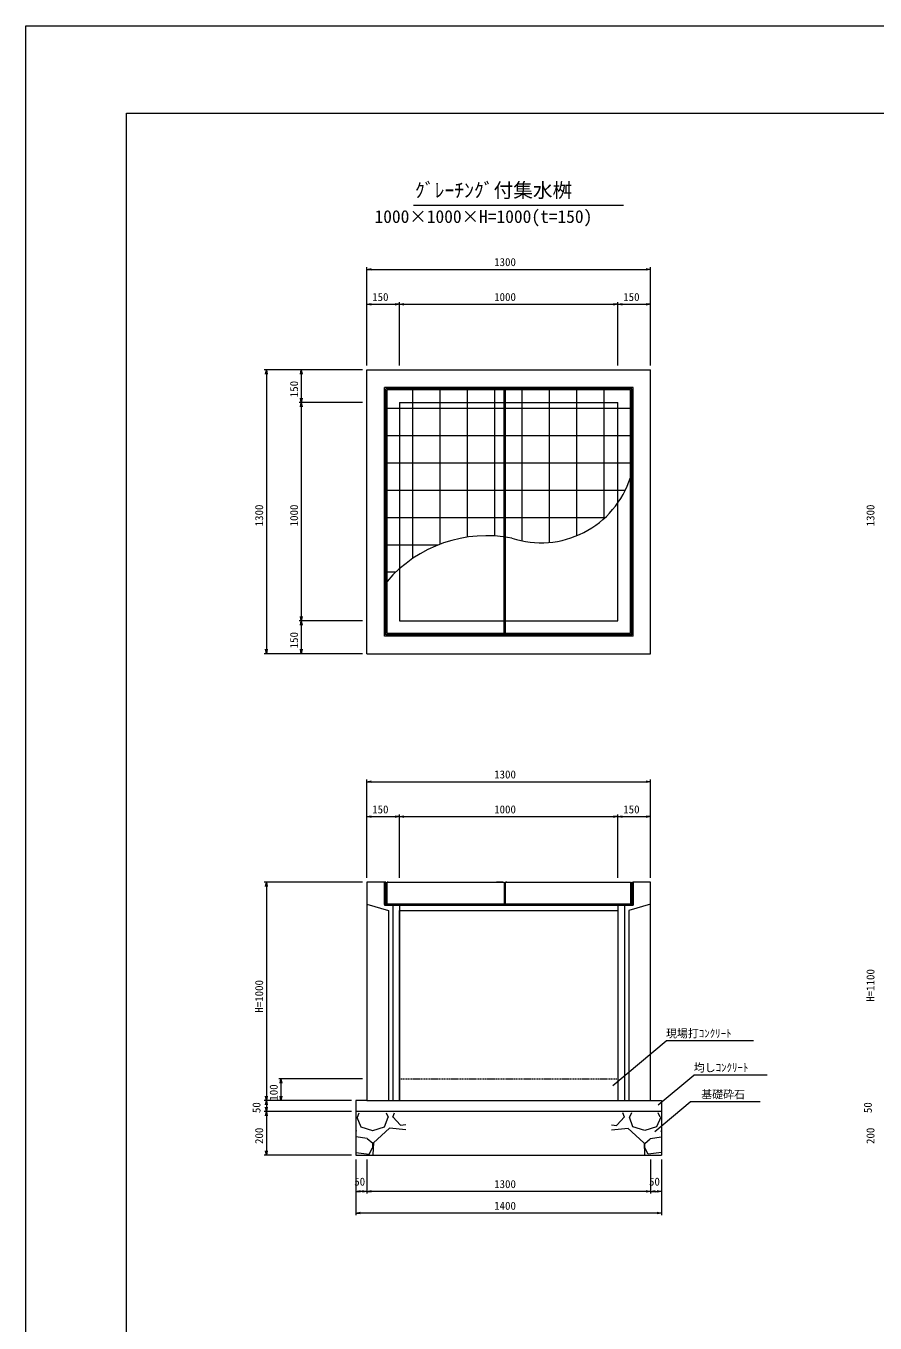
# Model space of a CAD drawing. Units: millimetres on the paper. Extents: x 0 to 841, y 0 to 594.
# Drawn here: x 0 to 194.5, y 297 to 594 of the extents above; entities that cross this region are included whole.
import ezdxf
from ezdxf.enums import TextEntityAlignment as Align

# ---------------------------------------------------------------- set-up
doc = ezdxf.new("R2010")
doc.units = ezdxf.units.MM
doc.linetypes.add('USER1', pattern=[0.375, 0.25, -0.125])
for name, color, linetype, lineweight in [('D-STR-DIM（寸法）', 7, 'Continuous', 18), ('D-STR-HTXT（旗揚げ）', 7, 'Continuous', 18), ('D-STR-STR1（構造物）', 4, 'Continuous', 18), ('D-STR-STRn（構造物）', 7, 'Continuous', 18), ('D-STR（構造物外形線）', 1, 'Continuous', 18), ('D-TTL(外枠）', 2, 'Continuous', 18), ('DEFPOINTS_2', 8, 'Continuous', 18)]:
    doc.layers.add(name, color=color, linetype=linetype, lineweight=lineweight)
doc.layers.add('D-STR-TXT（文字）', color=7, linetype='Continuous')
doc.layers.add('D-TTL-TXT（文字）', color=7, linetype='Continuous')
doc.styles.add('ＭＳ ゴシック', font='')
doc.styles.get('ＭＳ ゴシック').set_extended_font_data('MS Gothic')

msp = doc.modelspace()

# ---------------------------------------------------------------- linework, layer by layer
at = {"layer": 'D-STR-DIM（寸法）'}
for p, q in [((78.065, 516.268), (78.065, 538.768)), ((78.065, 538.268), (79.065, 538.435)), ((79.065, 538.101), (78.065, 538.268)), ((78.065, 538.268), (79.065, 538.268)), ((79.065, 538.268), (142.065, 538.268)), ((142.065, 538.435), (143.065, 538.268)), ((143.065, 538.268), (142.065, 538.101)), ((143.065, 538.268), (142.065, 538.268)), ((143.065, 516.268), (143.065, 538.768)), ((78.065, 516.268), (78.065, 530.768)), ((78.065, 530.268), (79.065, 530.435)), ((79.065, 530.101), (78.065, 530.268)), ((78.065, 530.268), (79.065, 530.268)), ((79.065, 530.268), (84.565, 530.268)), ((84.565, 530.435), (85.565, 530.268)), ((85.565, 530.268), (84.565, 530.101)), ((85.565, 530.268), (84.565, 530.268)), ((85.565, 516.268), (85.565, 530.768)), ((85.565, 516.268), (85.565, 530.768)), ((85.565, 530.268), (86.565, 530.435)), ((86.565, 530.101), (85.565, 530.268)), ((85.565, 530.268), (86.565, 530.268)), ((86.565, 530.268), (134.565, 530.268)), ((134.565, 530.435), (135.565, 530.268)), ((135.565, 530.268), (134.565, 530.101)), ((135.565, 530.268), (134.565, 530.268)), ((135.565, 516.268), (135.565, 530.768)), ((135.565, 516.268), (135.565, 530.768)), ((135.565, 530.268), (136.565, 530.435)), ((136.565, 530.101), (135.565, 530.268)), ((135.565, 530.268), (136.565, 530.268)), ((136.565, 530.268), (142.065, 530.268)), ((142.065, 530.435), (143.065, 530.268)), ((143.065, 530.268), (142.065, 530.101)), ((143.065, 530.268), (142.065, 530.268)), ((143.065, 516.268), (143.065, 530.768)), ((77.065, 515.268), (54.565, 515.268)), ((54.898, 514.268), (55.065, 515.268)), ((55.065, 515.268), (55.231, 514.268)), ((55.065, 515.268), (55.065, 514.268)), ((55.065, 514.268), (55.065, 451.268)), ((77.065, 515.268), (62.565, 515.268)), ((62.898, 514.268), (63.065, 515.268)), ((63.065, 515.268), (63.231, 514.268)), ((63.065, 515.268), (63.065, 514.268)), ((63.065, 514.268), (63.065, 508.768)), ((63.065, 507.768), (62.898, 508.768)), ((63.231, 508.768), (63.065, 507.768)), ((63.065, 507.768), (63.065, 508.768)), ((77.065, 507.768), (62.565, 507.768)), ((77.065, 507.768), (62.565, 507.768)), ((62.898, 506.768), (63.065, 507.768)), ((63.065, 507.768), (63.231, 506.768)), ((63.065, 507.768), (63.065, 506.768)), ((63.065, 506.768), (63.065, 458.768)), ((77.065, 457.768), (62.565, 457.768)), ((77.065, 457.768), (62.565, 457.768)), ((63.065, 457.768), (62.898, 458.768)), ((62.898, 456.768), (63.065, 457.768)), ((63.231, 458.768), (63.065, 457.768)), ((63.065, 457.768), (63.065, 458.768)), ((63.065, 457.768), (63.231, 456.768)), ((63.065, 457.768), (63.065, 456.768)), ((63.065, 456.768), (63.065, 451.268)), ((77.065, 450.268), (54.565, 450.268)), ((55.065, 450.268), (54.898, 451.268)), ((55.231, 451.268), (55.065, 450.268)), ((55.065, 450.268), (55.065, 451.268)), ((77.065, 450.268), (62.565, 450.268)), ((63.065, 450.268), (62.898, 451.268)), ((63.231, 451.268), (63.065, 450.268)), ((63.065, 450.268), (63.065, 451.268)), ((78.065, 398.949), (78.065, 421.449)), ((78.065, 420.949), (79.065, 421.115)), ((79.065, 420.782), (78.065, 420.949)), ((78.065, 420.949), (79.065, 420.949)), ((79.065, 420.949), (142.065, 420.949)), ((142.065, 421.115), (143.065, 420.949)), ((143.065, 420.949), (142.065, 420.782)), ((143.065, 420.949), (142.065, 420.949)), ((143.065, 398.949), (143.065, 421.449)), ((78.065, 398.949), (78.065, 413.449)), ((78.065, 412.949), (79.065, 413.115)), ((79.065, 412.782), (78.065, 412.949)), ((78.065, 412.949), (79.065, 412.949)), ((79.065, 412.949), (84.565, 412.949)), ((84.565, 413.115), (85.565, 412.949)), ((85.565, 412.949), (84.565, 412.782)), ((85.565, 412.949), (84.565, 412.949)), ((85.565, 398.949), (85.565, 413.449)), ((85.565, 398.949), (85.565, 413.449)), ((85.565, 412.949), (86.565, 413.115)), ((86.565, 412.782), (85.565, 412.949)), ((85.565, 412.949), (86.565, 412.949)), ((86.565, 412.949), (134.565, 412.949)), ((134.565, 413.115), (135.565, 412.949)), ((135.565, 412.949), (134.565, 412.782)), ((135.565, 412.949), (134.565, 412.949)), ((135.565, 398.949), (135.565, 413.449)), ((135.565, 398.949), (135.565, 413.449)), ((135.565, 412.949), (136.565, 413.115)), ((136.565, 412.782), (135.565, 412.949)), ((135.565, 412.949), (136.565, 412.949)), ((136.565, 412.949), (142.065, 412.949)), ((142.065, 413.115), (143.065, 412.949)), ((143.065, 412.949), (142.065, 412.782)), ((143.065, 412.949), (142.065, 412.949)), ((143.065, 398.949), (143.065, 413.449)), ((77.065, 397.949), (54.565, 397.949)), ((54.898, 396.949), (55.065, 397.949)), ((55.065, 397.949), (55.231, 396.949)), ((55.065, 397.949), (55.065, 396.949)), ((55.065, 396.949), (55.065, 348.949)), ((77.065, 352.949), (57.899, 352.949)), ((58.232, 351.949), (58.399, 352.949)), ((58.399, 352.949), (58.565, 351.949)), ((58.399, 352.949), (58.399, 351.949)), ((58.399, 351.949), (58.399, 348.949)), ((74.565, 347.949), (54.565, 347.949)), ((72.065, 347.949), (54.565, 347.949)), ((55.065, 347.949), (54.898, 348.949)), ((54.898, 346.949), (55.065, 347.949)), ((55.231, 348.949), (55.065, 347.949)), ((55.065, 347.949), (55.065, 348.949)), ((55.065, 347.949), (55.231, 346.949)), ((55.065, 347.949), (55.065, 346.949)), ((74.565, 347.949), (57.899, 347.949)), ((58.399, 347.949), (58.232, 348.949)), ((58.565, 348.949), (58.399, 347.949)), ((58.399, 347.949), (58.399, 348.949)), ((74.565, 345.449), (54.565, 345.449)), ((74.565, 345.449), (54.565, 345.449)), ((55.065, 345.449), (54.898, 346.449)), ((54.898, 344.449), (55.065, 345.449)), ((55.065, 346.949), (55.065, 346.449)), ((55.231, 346.449), (55.065, 345.449)), ((55.065, 345.449), (55.065, 346.449)), ((55.065, 345.449), (55.231, 344.449)), ((55.065, 345.449), (55.065, 344.449)), ((55.065, 344.449), (55.065, 336.449)), ((55.065, 335.449), (54.898, 336.449)), ((55.231, 336.449), (55.065, 335.449)), ((55.065, 335.449), (55.065, 336.449)), ((74.565, 335.449), (54.565, 335.449)), ((75.565, 334.449), (75.565, 326.656)), ((75.565, 334.449), (75.565, 321.688)), ((78.065, 334.449), (78.065, 326.656)), ((78.065, 334.449), (78.065, 326.656)), ((143.065, 334.449), (143.065, 326.656)), ((143.065, 334.449), (143.065, 326.656)), ((145.565, 334.449), (145.565, 326.656)), ((145.565, 334.449), (145.565, 321.688)), ((75.565, 327.156), (76.565, 327.322)), ((76.565, 326.989), (75.565, 327.156)), ((75.565, 327.156), (76.565, 327.156)), ((77.065, 327.156), (76.565, 327.156)), ((77.065, 327.322), (78.065, 327.156)), ((78.065, 327.156), (77.065, 326.989)), ((78.065, 327.156), (77.065, 327.156)), ((78.065, 327.156), (79.065, 327.322)), ((79.065, 326.989), (78.065, 327.156)), ((78.065, 327.156), (79.065, 327.156)), ((142.065, 327.156), (79.065, 327.156)), ((142.065, 327.322), (143.065, 327.156)), ((143.065, 327.156), (142.065, 326.989)), ((143.065, 327.156), (142.065, 327.156)), ((143.065, 327.156), (144.065, 327.322)), ((144.065, 326.989), (143.065, 327.156)), ((143.065, 327.156), (144.065, 327.156)), ((144.065, 327.156), (144.565, 327.156)), ((144.565, 327.322), (145.565, 327.156)), ((145.565, 327.156), (144.565, 326.989)), ((145.565, 327.156), (144.565, 327.156)), ((75.565, 322.188), (76.565, 322.355)), ((76.565, 322.021), (75.565, 322.188)), ((75.565, 322.188), (76.565, 322.188)), ((144.565, 322.188), (76.565, 322.188)), ((144.565, 322.355), (145.565, 322.188)), ((145.565, 322.188), (144.565, 322.021)), ((145.565, 322.188), (144.565, 322.188))]:
    msp.add_line(p, q, dxfattribs=at)
at = {"layer": 'D-STR-HTXT（旗揚げ）'}
for p, q in [((88.744, 552.988), (136.852, 552.988)), ((134.402, 351.375), (146.587, 361.589)), ((166.622, 361.589), (146.587, 361.589)), ((144.821, 346.95), (152.944, 353.76)), ((169.711, 353.76), (152.944, 353.76)), ((144.024, 340.823), (152.147, 347.633)), ((168.121, 347.633), (152.147, 347.633))]:
    msp.add_line(p, q, dxfattribs=at)
at = {"layer": 'D-STR-STR1（構造物）', "color": 7}
for p, q in [((78.065, 515.268), (143.065, 515.268)), ((78.065, 450.268), (78.065, 515.268)), ((143.065, 450.268), (143.065, 515.268)), ((78.065, 450.268), (143.065, 450.268)), ((82.39, 397.949), (82.39, 392.949)), ((109.54, 397.949), (109.54, 392.949)), ((138.74, 397.949), (138.74, 392.949)), ((84.065, 392.949), (137.065, 392.949))]:
    msp.add_line(p, q, dxfattribs=at)
at = {"layer": 'D-STR-STR1（構造物）'}
for p, q in [((82.09, 454.293), (82.09, 511.243)), ((139.04, 511.243), (82.09, 511.243)), ((138.74, 510.943), (82.39, 510.943)), ((82.39, 454.593), (82.39, 510.943)), ((138.74, 454.593), (138.74, 510.943)), ((139.04, 454.293), (139.04, 511.243)), ((138.44, 510.643), (82.69, 510.643)), ((82.69, 454.893), (82.69, 510.643)), ((88.633, 507.768), (88.633, 510.643)), ((94.883, 507.768), (94.883, 510.643)), ((101.133, 507.768), (101.133, 510.643)), ((107.383, 507.768), (107.383, 510.643)), ((109.54, 454.893), (109.54, 510.643)), ((109.84, 454.893), (109.84, 510.643)), ((113.633, 507.768), (113.633, 510.643)), ((119.883, 507.768), (119.883, 510.643)), ((126.133, 507.768), (126.133, 510.643)), ((132.383, 507.768), (132.383, 510.643)), ((138.44, 454.893), (138.44, 510.643)), ((85.565, 506.398), (82.69, 506.398)), ((109.54, 506.398), (85.565, 506.398)), ((88.633, 472.103), (88.633, 507.768)), ((94.883, 475.34), (94.883, 507.768)), ((101.133, 476.955), (101.133, 507.768)), ((107.383, 477.211), (107.383, 507.768)), ((135.565, 506.398), (109.84, 506.398)), ((113.633, 476.085), (113.633, 507.768)), ((119.883, 475.736), (119.883, 507.768)), ((126.133, 477.268), (126.133, 507.768)), ((132.383, 481.213), (132.383, 507.768)), ((138.44, 506.398), (135.565, 506.398)), ((85.565, 500.148), (82.69, 500.148)), ((109.54, 500.148), (85.565, 500.148)), ((135.565, 500.148), (109.84, 500.148)), ((138.44, 500.148), (135.565, 500.148)), ((85.565, 493.898), (82.69, 493.898)), ((109.54, 493.898), (85.565, 493.898)), ((135.565, 493.898), (109.84, 493.898)), ((138.44, 493.898), (135.565, 493.898)), ((85.565, 487.648), (82.69, 487.648)), ((109.54, 487.648), (85.565, 487.648)), ((135.565, 487.648), (109.84, 487.648)), ((137.241, 487.648), (135.565, 487.648)), ((85.565, 481.398), (82.69, 481.398)), ((109.54, 481.398), (85.565, 481.398)), ((132.585, 481.398), (109.84, 481.398)), ((85.565, 475.148), (82.69, 475.148)), ((94.387, 475.148), (85.565, 475.148)), ((84.671, 468.898), (82.69, 468.898)), ((138.74, 454.593), (82.39, 454.593)), ((138.44, 454.893), (82.69, 454.893)), ((139.04, 454.293), (82.09, 454.293)), ((82.09, 397.949), (82.09, 395.299)), ((82.09, 397.949), (82.09, 392.649)), ((82.39, 397.949), (82.09, 397.949)), ((82.09, 392.799), (82.09, 397.949)), ((82.39, 392.949), (82.39, 397.949)), ((82.69, 397.949), (82.99, 397.949)), ((82.99, 397.949), (82.69, 397.949)), ((82.69, 397.949), (109.54, 397.949)), ((82.69, 392.949), (82.69, 397.949)), ((109.24, 397.949), (107.77, 397.949)), ((109.54, 397.949), (109.54, 392.949)), ((109.84, 397.949), (110.14, 397.949)), ((110.14, 397.949), (109.84, 397.949)), ((109.84, 397.949), (138.44, 397.949)), ((109.84, 392.949), (109.84, 397.949)), ((138.44, 397.949), (138.44, 392.949)), ((138.74, 397.949), (139.04, 397.949)), ((138.74, 392.949), (138.74, 397.949)), ((139.04, 397.949), (139.04, 392.649)), ((139.04, 392.799), (139.04, 397.949)), ((82.09, 392.649), (139.04, 392.649)), ((109.54, 392.949), (82.39, 392.949)), ((138.74, 392.949), (109.84, 392.949))]:
    msp.add_line(p, q, dxfattribs=at)
at = {"layer": 'D-STR-STR1（構造物）', "color": 7, "linetype": 'USER1'}
msp.add_line((85.565, 352.949), (135.565, 352.949), dxfattribs=at)
at = {"layer": 'D-STR-STR1（構造物）'}
for centre, radius, start, end in [((117.945, 497.163), 21.514, 251.96728, 342.2889), ((105.482, 447.222), 30.049, 78.86599, 139.33365)]:
    msp.add_arc(centre, radius, start, end, dxfattribs=at)
at = {"layer": 'D-STR-STRn（構造物）'}
for p, q in [((75.565, 347.949), (75.565, 335.449)), ((78.065, 347.949), (75.565, 347.949)), ((143.065, 347.949), (145.565, 347.949)), ((145.565, 347.949), (145.565, 335.449)), ((145.565, 345.449), (75.565, 345.449)), ((75.916, 344.17), (76.338, 345.152)), ((82.475, 345.152), (82.929, 344.167)), ((84.043, 344.163), (84.414, 345.152)), ((137.086, 344.163), (136.715, 345.152)), ((138.655, 345.152), (138.2, 344.167)), ((145.213, 344.17), (144.792, 345.152)), ((75.743, 344.167), (76.7, 341.932)), ((76.689, 341.917), (79.402, 341.119)), ((79.431, 341.118), (82.144, 341.916)), ((83.26, 341.614), (79.589, 338.263)), ((82.135, 341.921), (82.933, 344.156)), ((87.028, 341.274), (83.251, 341.589)), ((85.799, 342.277), (84.044, 344.192)), ((87.028, 342.378), (85.781, 342.269)), ((134.102, 342.378), (135.348, 342.269)), ((134.102, 341.274), (137.879, 341.589)), ((135.33, 342.277), (137.086, 344.192)), ((137.869, 341.614), (141.54, 338.263)), ((138.994, 341.921), (138.196, 344.156)), ((141.698, 341.118), (138.985, 341.916)), ((144.441, 341.917), (141.727, 341.119)), ((145.387, 344.167), (144.429, 341.932)), ((75.748, 340.974), (75.565, 341.035)), ((75.565, 340.88), (75.729, 340.978)), ((78.16, 339.231), (75.565, 339.621)), ((79.433, 338.082), (78.156, 339.199)), ((141.697, 338.082), (142.973, 339.199)), ((142.969, 339.231), (145.565, 339.621)), ((145.382, 340.974), (145.565, 341.035)), ((145.565, 340.88), (145.401, 340.978)), ((75.565, 336.068), (78.623, 335.701)), ((78.598, 335.701), (79.396, 337.138)), ((79.415, 337.144), (79.415, 338.102)), ((79.579, 338.257), (79.451, 335.576)), ((141.55, 338.257), (141.678, 335.576)), ((141.714, 337.144), (141.714, 338.102)), ((142.532, 335.701), (141.734, 337.138)), ((145.565, 336.068), (142.506, 335.701)), ((75.565, 335.449), (145.565, 335.449))]:
    msp.add_line(p, q, dxfattribs=at)
at = {"layer": 'D-STR（構造物外形線）'}
for p, q in [((85.565, 507.768), (135.565, 507.768)), ((85.565, 507.768), (85.565, 457.768)), ((135.565, 457.768), (135.565, 507.768)), ((85.565, 457.768), (135.565, 457.768)), ((78.065, 397.949), (78.065, 347.949)), ((82.09, 397.949), (78.065, 397.949)), ((82.09, 397.949), (82.09, 392.949)), ((139.04, 397.949), (139.04, 392.949)), ((143.065, 397.949), (139.04, 397.949)), ((143.065, 347.949), (143.065, 397.949)), ((78.065, 392.949), (83.065, 391.449)), ((82.09, 392.949), (139.04, 392.949)), ((84.065, 347.949), (84.065, 392.949)), ((85.565, 392.949), (85.565, 347.949)), ((135.565, 392.949), (135.565, 347.949)), ((137.065, 392.949), (137.065, 347.949)), ((143.065, 392.949), (138.065, 391.449)), ((83.065, 391.449), (83.065, 347.949)), ((85.565, 391.449), (135.565, 391.449)), ((85.565, 347.949), (85.565, 391.449)), ((135.565, 391.449), (135.565, 347.949)), ((138.065, 391.449), (138.065, 347.949)), ((78.065, 347.949), (143.065, 347.949))]:
    msp.add_line(p, q, dxfattribs=at)
at = {"layer": 'D-TTL(外枠）'}
for p, q in [((23, 574), (818, 574)), ((23, 20), (23, 574))]:
    msp.add_line(p, q, dxfattribs=at)
at = {"layer": 'DEFPOINTS_2'}
for p, q in [((0, 594), (841, 594)), ((0, 0), (0, 594))]:
    msp.add_line(p, q, dxfattribs=at)

# ---------------------------------------------------------------- texts
at = {"layer": 'D-STR-DIM（寸法）', "style": 'ＭＳ ゴシック'}
for s, p in [('1300', (107.221, 538.468)), ('150', (79.283, 530.468)), ('1000', (107.221, 530.468)), ('150', (136.783, 530.468)), ('1300', (107.221, 421.149)), ('150', (79.283, 413.149)), ('1000', (107.221, 413.149)), ('150', (136.783, 413.149)), ('50', (75.184, 327.915)), ('1300', (107.221, 327.356)), ('50', (142.684, 327.915)), ('1400', (107.221, 322.388))]:
    msp.add_text(s, height=1.833, dxfattribs=at).set_placement(p, align=Align.BOTTOM_LEFT)
for s, p in [('150', (62.865, 508.986)), ('1300', (54.865, 479.424)), ('1000', (62.865, 479.424)), ('1300', (194.865, 479.424)), ('150', (62.865, 451.486)), ('H=1100', (194.865, 370.563)), ('H=1000', (54.865, 368.063)), ('100', (58.199, 347.917)), ('50', (54.265, 345.068)), ('50', (194.265, 345.068)), ('200', (54.865, 337.999)), ('200', (194.865, 337.999))]:
    msp.add_text(s, height=1.833, rotation=90, dxfattribs=at).set_placement(p, align=Align.BOTTOM_LEFT)
at = {"layer": 'D-STR-TXT（文字）', "style": 'ＭＳ ゴシック'}
for s, p in [('現場打ｺﾝｸﾘｰﾄ', (146.587, 361.842)), ('均しｺﾝｸﾘｰﾄ', (152.944, 354.013)), ('基礎砕石', (154.647, 347.885))]:
    msp.add_text(s, height=1.833, dxfattribs=at).set_placement(p, align=Align.BOTTOM_LEFT)
at = {"layer": 'D-TTL-TXT（文字）', "style": 'ＭＳ ゴシック'}
for s, height, p in [('ｸﾞﾚｰﾁﾝｸﾞ付集水桝', 3.299, (89.094, 553.731)), ('1000×1000×H=1000(t=150)', 2.933, (79.824, 548.009))]:
    msp.add_text(s, height=height, dxfattribs=at).set_placement(p, align=Align.BOTTOM_LEFT)

doc.saveas('drawing.dxf')
